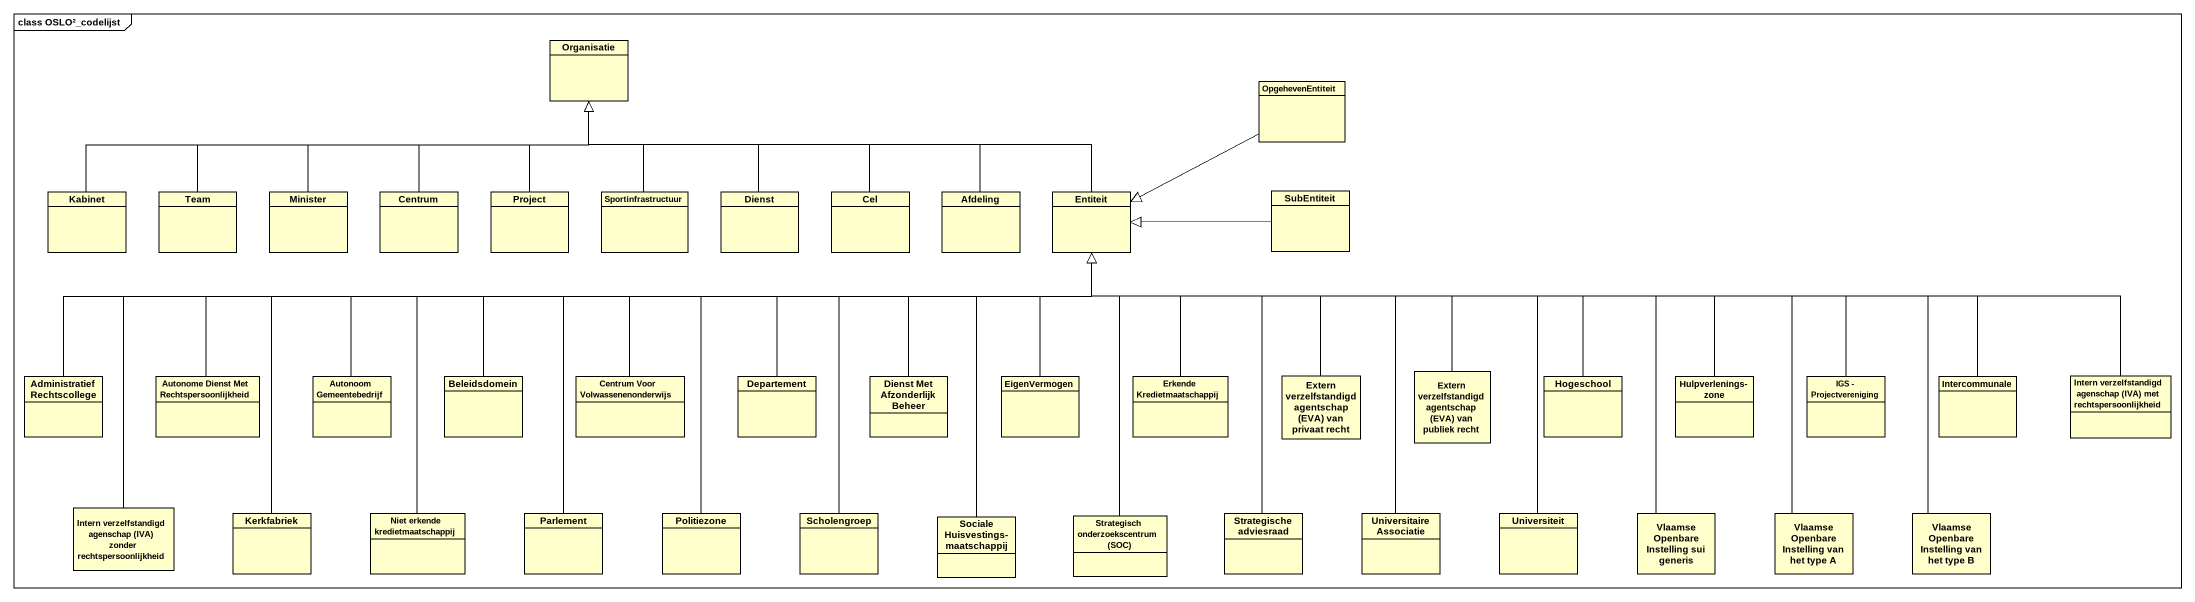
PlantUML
@startuml
mainframe class OSLO²_codelijst
hide circle
hide empty members
class Organisatie
class OpgehevenEntiteit
class Kabinet
class Team
class Minister
class Centrum
class Project
class Sportinfrastructuur
class Dienst
class Cel
class Afdeling
class Entiteit
class SubEntiteit
class "Administratief Rechtscollege" as Administratief_Rechtscollege
class "Autonome Dienst Met Rechtspersoonlijkheid" as Autonome_Dienst_Met
class "Autonoom Gemeentebedrijf" as Autonoom_Gemeentebedrijf
class Beleidsdomein
class "Centrum Voor Volwassenenonderwijs" as Centrum_Voor
class Departement
class "Dienst Met Afzonderlijk Beheer" as Dienst_Met_Afzonderlijk
class EigenVermogen
class "Erkende Kredietmaatschappij" as Erkende_Kredietmaatschappij
class "Extern verzelfstandigd agentschap (EVA) van privaat recht" as Extern_verzelfstandigd
class "Extern verzelfstandigd agentschap (EVA) van publiek recht" as Extern_verzelfstandigd_2
class Hogeschool
class "Hulpverlenings- zone" as Hulpverlenings_zone
class "IGS - Projectvereniging" as IGS_Projectvereniging
class Intercommunale
class "Intern verzelfstandigd agenschap (IVA) met rechtspersoonlijkheid" as Intern_verzelfstandigd
class "Intern verzelfstandigd agenschap (IVA) zonder rechtspersoonlijkheid" as Intern_verzelfstandigd_2
class Kerkfabriek
class "Niet erkende kredietmaatschappij" as Niet_erkende
class Parlement
class Politiezone
class Scholengroep
class "Sociale Huisvestings- maatschappij" as Sociale_Huisvestings
class "Strategisch onderzoekscentrum (SOC)" as Strategisch
class "Strategische adviesraad" as Strategische_adviesraad
class "Universitaire Associatie" as Universitaire_Associatie
class Universiteit
class "Vlaamse Openbare Instelling sui generis" as Vlaamse_Openbare_Instelling
class "Vlaamse Openbare Instelling van het type A" as Vlaamse_Openbare_Instelling_2
class "Vlaamse Openbare Instelling van het type B" as Vlaamse_Openbare_Instelling_3
OpgehevenEntiteit -left-|> Entiteit
Kabinet -right-|> Organisatie
Team -right-|> Organisatie
Minister -right-|> Organisatie
Centrum -up-|> Organisatie
Project -up-|> Organisatie
Sportinfrastructuur -up-|> Organisatie
Dienst -up-|> Organisatie
Cel -left-|> Organisatie
Afdeling -left-|> Organisatie
Entiteit -left-|> Organisatie
SubEntiteit -left-|> Entiteit
Administratief_Rechtscollege -right-|> Entiteit
Autonome_Dienst_Met -right-|> Entiteit
Autonoom_Gemeentebedrijf -right-|> Entiteit
Beleidsdomein -right-|> Entiteit
Centrum_Voor -right-|> Entiteit
Departement -right-|> Entiteit
Dienst_Met_Afzonderlijk -up-|> Entiteit
EigenVermogen -up-|> Entiteit
Erkende_Kredietmaatschappij -up-|> Entiteit
Extern_verzelfstandigd -up-|> Entiteit
Extern_verzelfstandigd_2 -left-|> Entiteit
Hogeschool -left-|> Entiteit
Hulpverlenings_zone -left-|> Entiteit
IGS_Projectvereniging -left-|> Entiteit
Intercommunale -left-|> Entiteit
Intern_verzelfstandigd -left-|> Entiteit
Intern_verzelfstandigd_2 -right-|> Entiteit
Kerkfabriek -right-|> Entiteit
Niet_erkende -right-|> Entiteit
Parlement -up-|> Entiteit
Politiezone -up-|> Entiteit
Scholengroep -up-|> Entiteit
Sociale_Huisvestings -up-|> Entiteit
Strategisch -up-|> Entiteit
Strategische_adviesraad -up-|> Entiteit
Universitaire_Associatie -up-|> Entiteit
Universiteit -up-|> Entiteit
Vlaamse_Openbare_Instelling -left-|> Entiteit
Vlaamse_Openbare_Instelling_2 -left-|> Entiteit
Vlaamse_Openbare_Instelling_3 -left-|> Entiteit
@enduml
